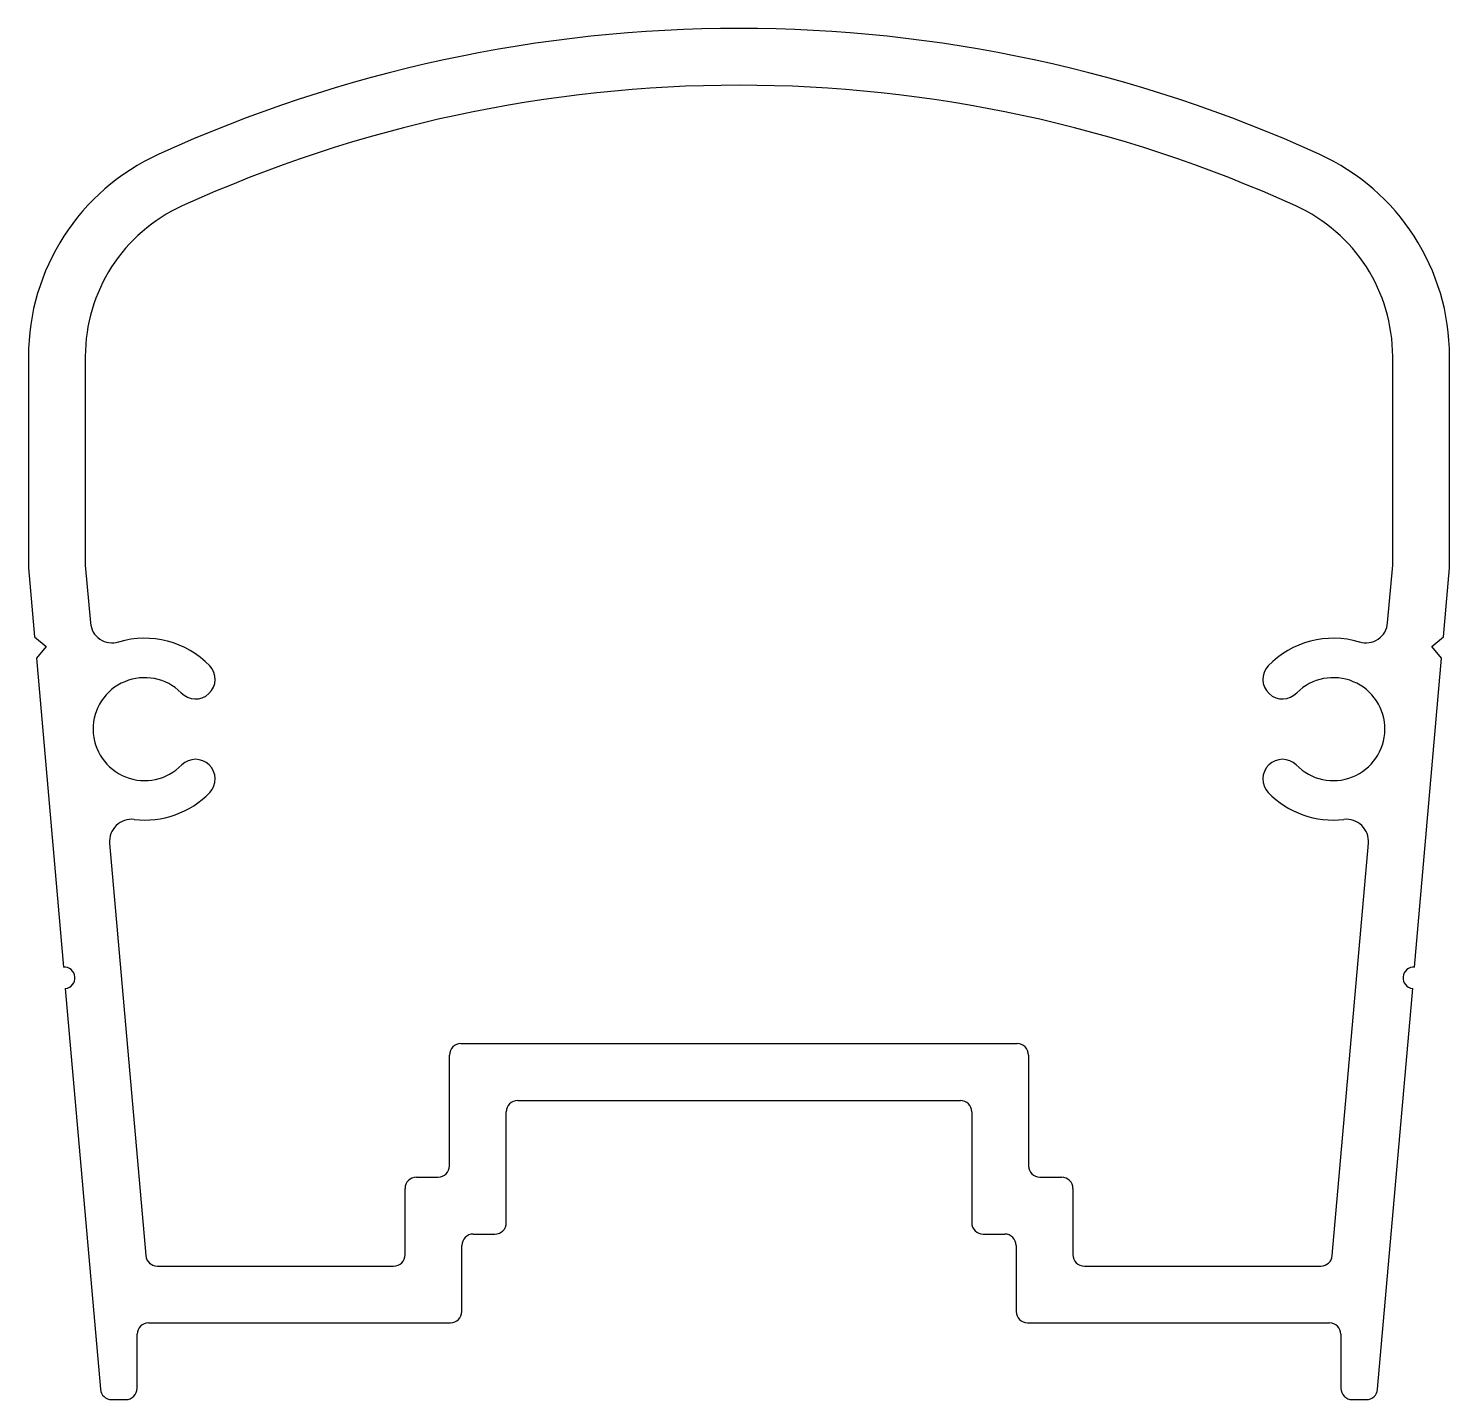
# Model space of a CAD drawing. Extents: x 4.4 to 55.2, y 3.5 to 52.5.
import ezdxf

# ---------------------------------------------------------------- set-up
doc = ezdxf.new("R2010")
doc.units = 0
doc.layers.get('0').update_dxf_attribs({"linetype": 'CONTINUOUS'})

msp = doc.modelspace()

# ---------------------------------------------------------------- linework, layer by layer
for p, q in [((4.446, 40.804), (4.446, 33.291)), ((6.478, 40.804), (6.478, 33.379)), ((53.214, 33.379), (53.214, 40.804)), ((55.246, 33.291), (55.246, 40.804)), ((4.447, 33.255), (4.663, 30.785)), ((6.479, 33.344), (6.659, 31.285)), ((53.032, 31.285), (53.212, 33.344)), ((55.028, 30.785), (55.244, 33.255)), ((4.663, 30.785), (5.076, 30.439)), ((54.615, 30.439), (55.028, 30.785)), ((5.076, 30.439), (4.73, 30.026)), ((4.73, 30.026), (5.697, 18.974)), ((53.995, 18.974), (54.962, 30.026)), ((54.962, 30.026), (54.615, 30.439)), ((7.349, 23.404), (8.639, 8.661)), ((51.053, 8.661), (52.343, 23.404)), ((5.763, 18.215), (7.017, 3.886)), ((52.675, 3.886), (53.928, 18.215)), ((19.495, 11.871), (19.495, 15.834)), ((19.902, 16.24), (39.79, 16.24)), ((40.196, 15.834), (40.196, 11.871)), ((21.527, 9.839), (21.527, 13.802)), ((21.934, 14.208), (37.758, 14.208)), ((38.164, 13.802), (38.164, 9.839)), ((18.314, 11.465), (19.089, 11.465)), ((40.603, 11.465), (41.377, 11.465)), ((17.908, 8.696), (17.908, 11.058)), ((41.784, 11.058), (41.784, 8.696)), ((20.346, 9.433), (21.121, 9.433)), ((38.571, 9.433), (39.345, 9.433)), ((19.94, 6.664), (19.94, 9.026)), ((39.752, 9.026), (39.752, 6.664)), ((9.044, 8.29), (17.501, 8.29)), ((42.19, 8.29), (50.648, 8.29)), ((8.738, 6.258), (19.533, 6.258)), ((40.158, 6.258), (50.953, 6.258)), ((8.332, 3.921), (8.332, 5.851)), ((51.359, 5.851), (51.359, 3.921)), ((7.422, 3.515), (7.925, 3.515)), ((51.766, 3.515), (52.27, 3.515))]:
    msp.add_line(p, q)
for centre, radius, start, end in [((29.846, 2.448), 50.089, 65.537, 114.463), ((29.846, 2.448), 48.057, 65.537, 114.463), ((12.396, 40.804), 7.95, 114.463, 180), ((47.295, 40.804), 7.95, 360, 65.537), ((12.396, 40.804), 5.918, 114.463, 180), ((47.295, 40.804), 5.918, 360, 65.537), ((4.852, 33.291), 0.406, 180, 185), ((6.884, 33.379), 0.406, 180, 185), ((52.807, 33.379), 0.406, 355, 0), ((54.839, 33.291), 0.406, 355, 0), ((7.444, 31.354), 0.787, 185, 286.6327), ((52.248, 31.354), 0.787, 253.3673, 355), ((8.6, 27.484), 3.251, 44.1814, 106.6327), ((51.092, 27.484), 3.251, 73.3673, 135.8186), ((10.416, 29.269), 0.705, 223.0732, 43.034), ((49.275, 29.269), 0.705, 136.966, 316.9268), ((8.6, 27.484), 1.841, 45.0451, 316.0468), ((51.092, 27.484), 1.841, 223.9532, 134.9549), ((10.416, 25.7), 0.705, 316.966, 134.0749), ((49.275, 25.7), 0.705, 45.9251, 223.034), ((8.6, 27.484), 3.251, 263.3673, 315.8186), ((51.092, 27.484), 3.251, 224.1814, 276.6327), ((8.133, 23.473), 0.787, 83.3673, 185), ((51.558, 23.473), 0.787, 355, 96.6327), ((5.73, 18.594), 0.381, 275, 95), ((53.961, 18.594), 0.381, 85, 265), ((19.902, 15.834), 0.406, 90, 180), ((39.79, 15.834), 0.406, 0, 90), ((21.934, 13.802), 0.406, 90, 180), ((37.758, 13.802), 0.406, 0, 90), ((19.089, 11.871), 0.406, 270, 360), ((40.603, 11.871), 0.406, 180, 270), ((18.314, 11.058), 0.406, 90, 180), ((41.377, 11.058), 0.406, 0, 90), ((21.121, 9.839), 0.406, 270, 360), ((38.571, 9.839), 0.406, 180, 270), ((20.346, 9.026), 0.406, 90, 180), ((39.345, 9.026), 0.406, 0, 90), ((9.044, 8.696), 0.406, 185, 270), ((17.501, 8.696), 0.406, 270, 360), ((42.19, 8.696), 0.406, 180, 270), ((50.648, 8.696), 0.406, 270, 355), ((19.533, 6.664), 0.406, 270, 360), ((40.158, 6.664), 0.406, 180, 270), ((8.738, 5.851), 0.406, 90, 180), ((50.953, 5.851), 0.406, 0, 90), ((7.422, 3.921), 0.406, 185, 270), ((7.925, 3.921), 0.406, 270, 0), ((51.766, 3.921), 0.406, 180, 270), ((52.27, 3.921), 0.406, 270, 355)]:
    msp.add_arc(centre, radius, start, end)

doc.saveas('drawing.dxf')
